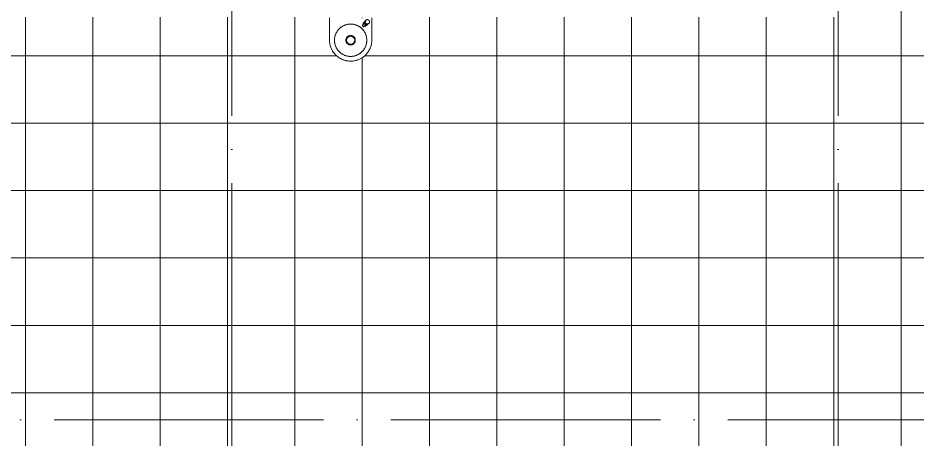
# Model space of a CAD drawing. Header units: millimetres. Extents: x 97 to 215964, y -4577 to 60645.
# Drawn here: x 74961 to 81634, y 51533 to 54655 of the extents above; entities that cross this region are included whole.
import ezdxf

# ---------------------------------------------------------------- set-up
doc = ezdxf.new("R2010")
doc.units = ezdxf.units.MM
doc.linetypes.add('ADSK_Линия сетки', pattern=[2500, 2000, -250, 0, -250])
for name, color, linetype, lineweight in [('A-FLOR-____-PATT', 8, 'Continuous', 9), ('P-SANR-FIXT-OTLN', 6, 'Continuous', 9), ('S-GRID-____-OTLN', 1, 'Continuous', 9)]:
    doc.layers.add(name, color=color, linetype=linetype, lineweight=lineweight)

# ---------------------------------------------------------------- blocks, each defined once
blk = doc.blocks.new('ВК_Фонтан_Питьевой_R20 - DF240WM-3441221-О_АИ_ПП_8_400_Целиком')
at = {"layer": 'P-SANR-FIXT-OTLN', "color": 170, "lineweight": 18}
for p, q in [((18474.7, 54655), (18474.7, 54492.5)), ((18789.7, 54492.5), (18789.7, 54655)), ((18718.8, 54598.9), (18719.3, 54599.4)), ((18718.9, 54599.1), (18718.8, 54598.9)), ((18718.8, 54598.9), (18728.7, 54589)), ((18719.3, 54599.4), (18719.8, 54599.9)), ((18719.8, 54599.9), (18721.2, 54601.4)), ((18721.2, 54601.4), (18735.4, 54615.6)), ((18729.2, 54589.5), (18728.7, 54589)), ((18728.7, 54589), (18728.8, 54589.2)), ((18729.7, 54590), (18729.2, 54589.5)), ((18741.4, 54632.9), (18729.6, 54621.1)), ((18731.1, 54591.5), (18729.7, 54590)), ((18745.3, 54605.7), (18731.1, 54591.5)), ((18743.8, 54614), (18741.3, 54621.8)), ((18742.4, 54628.9), (18745, 54631.5)), ((18745, 54631.5), (18742.4, 54628.9)), ((18742.4, 54628.9), (18743.1, 54626.6)), ((18745.9, 54639.1), (18743.1, 54636.3)), ((18751.6, 54611.5), (18743.8, 54614)), ((18750.8, 54599.9), (18762.6, 54611.7)), ((18756.3, 54613.3), (18758.6, 54612.6)), ((18761.2, 54615.2), (18758.6, 54612.6)), ((18758.6, 54612.6), (18761.2, 54615.2)), ((18766.1, 54613.3), (18768.9, 54616.1))]:
    blk.add_line(p, q, dxfattribs=at)
at = {"layer": 'P-SANR-FIXT-OTLN', "color": 170, "lineweight": 18, "flags": 128}
for points in [[(18632.2, 54610), (18627.4, 54609.9), (18622.7, 54609.6), (18617.9, 54609.1), (18613.1, 54608.4), (18608.4, 54607.6), (18603.7, 54606.5), (18599.1, 54605.3), (18594.5, 54603.9), (18590, 54602.3), (18585.5, 54600.5), (18581.1, 54598.5), (18576.8, 54596.4), (18572.6, 54594.1), (18568.5, 54591.6), (18564.5, 54589), (18560.6, 54586.2), (18556.8, 54583.3), (18553.1, 54580.2), (18549.6, 54577), (18546.2, 54573.6), (18542.9, 54570.1), (18539.8, 54566.4), (18536.8, 54562.7), (18533.9, 54558.8), (18531.3, 54554.8), (18528.8, 54550.7), (18526.4, 54546.5), (18524.2, 54542.3), (18522.2, 54537.9), (18520.4, 54533.5), (18518.8, 54529), (18517.3, 54524.4), (18516, 54519.8), (18514.9, 54515.1), (18514, 54510.4), (18513.3, 54505.6), (18512.7, 54500.9), (18512.4, 54496.1), (18512.3, 54491.3), (18512.3, 54486.5), (18512.5, 54481.7), (18513, 54476.9), (18513.6, 54472.1), (18514.4, 54467.4), (18515.4, 54462.7), (18516.6, 54458.1), (18517.9, 54453.5), (18519.5, 54448.9), (18521.2, 54444.4), (18523.1, 54440), (18525.2, 54435.7), (18527.5, 54431.5), (18529.9, 54427.3), (18532.5, 54423.3), (18535.2, 54419.4), (18538.1, 54415.5), (18541.2, 54411.8), (18544.4, 54408.3), (18547.7, 54404.8), (18551.2, 54401.5), (18554.8, 54398.3), (18558.5, 54395.3), (18562.4, 54392.4), (18566.3, 54389.7), (18570.4, 54387.2), (18574.5, 54384.8), (18578.8, 54382.5), (18583.1, 54380.5), (18587.6, 54378.6), (18592, 54376.9), (18596.6, 54375.4), (18601.2, 54374.1), (18605.9, 54372.9), (18610.6, 54372), (18615.3, 54371.2), (18620.1, 54370.6), (18624.9, 54370.2), (18629.7, 54370), (18632.2, 54370)], [(18632.2, 54370), (18627.4, 54370.1), (18622.7, 54370.4), (18617.9, 54370.8), (18613.1, 54371.5), (18608.4, 54372.4), (18603.7, 54373.4), (18599.1, 54374.7), (18594.5, 54376.1), (18590, 54377.7), (18585.5, 54379.5), (18581.1, 54381.4), (18576.8, 54383.5), (18572.6, 54385.8), (18568.5, 54388.3), (18564.5, 54390.9), (18560.6, 54393.7), (18556.8, 54396.7), (18553.1, 54399.8), (18549.6, 54403), (18546.2, 54406.4), (18542.9, 54409.9), (18539.8, 54413.5), (18536.8, 54417.3), (18533.9, 54421.2), (18531.3, 54425.1), (18528.8, 54429.2), (18526.4, 54433.4), (18524.2, 54437.7), (18522.2, 54442.1), (18520.4, 54446.5), (18518.8, 54451), (18517.3, 54455.6), (18516, 54460.2), (18514.9, 54464.9), (18514, 54469.6), (18513.3, 54474.3), (18512.7, 54479.1), (18512.4, 54483.9), (18512.3, 54488.7), (18512.3, 54493.5), (18512.5, 54498.3), (18513, 54503.1), (18513.6, 54507.8), (18514.4, 54512.5), (18515.4, 54517.2), (18516.6, 54521.9), (18517.9, 54526.5), (18519.5, 54531), (18521.2, 54535.5), (18523.1, 54539.9), (18525.2, 54544.2), (18527.5, 54548.5), (18529.9, 54552.6), (18532.5, 54556.7), (18535.2, 54560.6), (18538.1, 54564.4), (18541.2, 54568.1), (18544.4, 54571.7), (18547.7, 54575.2), (18551.2, 54578.5), (18554.8, 54581.6), (18558.5, 54584.7), (18562.4, 54587.5), (18566.3, 54590.2), (18570.4, 54592.8), (18574.5, 54595.2), (18578.8, 54597.4), (18583.1, 54599.5), (18587.6, 54601.3), (18592, 54603), (18596.6, 54604.6), (18601.2, 54605.9), (18605.9, 54607), (18610.6, 54608), (18615.3, 54608.8), (18620.1, 54609.4), (18624.9, 54609.7), (18629.7, 54609.9), (18632.2, 54610)], [(18632.2, 54370), (18637, 54370.1), (18641.8, 54370.4), (18646.6, 54370.8), (18651.4, 54371.5), (18656.1, 54372.4), (18660.8, 54373.4), (18665.4, 54374.7), (18670, 54376.1), (18674.5, 54377.7), (18679, 54379.5), (18683.4, 54381.4), (18687.7, 54383.5), (18691.9, 54385.8), (18696, 54388.3), (18700, 54390.9), (18703.9, 54393.7), (18707.7, 54396.7), (18711.4, 54399.8), (18714.9, 54403), (18718.3, 54406.4), (18721.6, 54409.9), (18724.7, 54413.5), (18727.7, 54417.3), (18730.6, 54421.2), (18733.2, 54425.1), (18735.7, 54429.2), (18738.1, 54433.4), (18740.3, 54437.7), (18742.3, 54442.1), (18744.1, 54446.5), (18745.7, 54451), (18747.2, 54455.6), (18748.5, 54460.2), (18749.6, 54464.9), (18750.5, 54469.6), (18751.2, 54474.3), (18751.8, 54479.1), (18752.1, 54483.9), (18752.2, 54488.7), (18752.2, 54493.5), (18752, 54498.3), (18751.5, 54503.1), (18750.9, 54507.8), (18750.1, 54512.5), (18749.1, 54517.2), (18747.9, 54521.9), (18746.6, 54526.5), (18745, 54531), (18743.3, 54535.5), (18741.4, 54539.9), (18739.3, 54544.2), (18737, 54548.5), (18734.6, 54552.6), (18732, 54556.7), (18729.3, 54560.6), (18726.4, 54564.4), (18723.3, 54568.1), (18720.1, 54571.7), (18716.8, 54575.2), (18713.3, 54578.5), (18709.7, 54581.6), (18706, 54584.7), (18702.1, 54587.5), (18698.2, 54590.2), (18694.1, 54592.8), (18689.9, 54595.2), (18685.7, 54597.4), (18681.4, 54599.5), (18676.9, 54601.3), (18672.4, 54603), (18667.9, 54604.6), (18663.3, 54605.9), (18658.6, 54607), (18653.9, 54608), (18649.2, 54608.8), (18644.4, 54609.4), (18639.6, 54609.7), (18634.8, 54609.9), (18632.2, 54610)], [(18632.2, 54610), (18637, 54609.9), (18641.8, 54609.6), (18646.6, 54609.1), (18651.4, 54608.4), (18656.1, 54607.6), (18660.8, 54606.5), (18665.4, 54605.3), (18670, 54603.9), (18674.5, 54602.3), (18679, 54600.5), (18683.4, 54598.5), (18687.7, 54596.4), (18691.9, 54594.1), (18696, 54591.6), (18700, 54589), (18703.9, 54586.2), (18707.7, 54583.3), (18711.4, 54580.2), (18714.9, 54577), (18718.3, 54573.6), (18721.6, 54570.1), (18724.7, 54566.4), (18727.7, 54562.7), (18730.6, 54558.8), (18733.2, 54554.8), (18735.7, 54550.7), (18738.1, 54546.5), (18740.3, 54542.3), (18742.3, 54537.9), (18744.1, 54533.5), (18745.7, 54529), (18747.2, 54524.4), (18748.5, 54519.8), (18749.6, 54515.1), (18750.5, 54510.4), (18751.2, 54505.6), (18751.8, 54500.9), (18752.1, 54496.1), (18752.2, 54491.3), (18752.2, 54486.5), (18752, 54481.7), (18751.5, 54476.9), (18750.9, 54472.1), (18750.1, 54467.4), (18749.1, 54462.7), (18747.9, 54458.1), (18746.6, 54453.5), (18745, 54448.9), (18743.3, 54444.4), (18741.4, 54440), (18739.3, 54435.7), (18737, 54431.5), (18734.6, 54427.3), (18732, 54423.3), (18729.3, 54419.4), (18726.4, 54415.5), (18723.3, 54411.8), (18720.1, 54408.3), (18716.8, 54404.8), (18713.3, 54401.5), (18709.7, 54398.3), (18706, 54395.3), (18702.1, 54392.4), (18698.2, 54389.7), (18694.1, 54387.2), (18689.9, 54384.8), (18685.7, 54382.5), (18681.4, 54380.5), (18676.9, 54378.6), (18672.4, 54376.9), (18667.9, 54375.4), (18663.3, 54374.1), (18658.6, 54372.9), (18653.9, 54372), (18649.2, 54371.2), (18644.4, 54370.6), (18639.6, 54370.2), (18634.8, 54370), (18632.2, 54370)], [(18730.8, 54622.2), (18728.3, 54619.6), (18726, 54616.1), (18724.6, 54612.3), (18724.1, 54608.5), (18724.6, 54604.7)], [(18734.5, 54594.8), (18738.2, 54594.4), (18742.1, 54594.9), (18745.9, 54596.3), (18749.3, 54598.5), (18751.9, 54601)], [(18735.4, 54615.6), (18736.6, 54613.6), (18738, 54611.7), (18739.6, 54609.9)], [(18739.6, 54609.9), (18741.4, 54608.2), (18743.4, 54606.8), (18745.3, 54605.7)], [(18767.6, 54637.8), (18767.1, 54638.3), (18766.7, 54638.7), (18766.2, 54639.1), (18765.7, 54639.5), (18765.2, 54639.9), (18764.6, 54640.2), (18764.1, 54640.6), (18763.5, 54640.9), (18763, 54641.2), (18762.4, 54641.5), (18761.8, 54641.7), (18761.2, 54642), (18760.7, 54642.2), (18760.1, 54642.3), (18759.5, 54642.5), (18758.8, 54642.7), (18758.2, 54642.8), (18757.6, 54642.9), (18757, 54642.9), (18756.4, 54643), (18755.8, 54643), (18755.2, 54643), (18754.6, 54643), (18754, 54642.9), (18753.4, 54642.8), (18752.8, 54642.7), (18752.2, 54642.6), (18751.6, 54642.4), (18751, 54642.3), (18750.5, 54642.1), (18749.9, 54641.8), (18749.4, 54641.6), (18748.8, 54641.3), (18748.3, 54641), (18747.8, 54640.7), (18747.4, 54640.4), (18746.9, 54640), (18746.4, 54639.6), (18746, 54639.2), (18745.9, 54639.1)], [(18768.9, 54616.1), (18769.3, 54616.5), (18769.7, 54617), (18770, 54617.5), (18770.4, 54617.9), (18770.7, 54618.4), (18771, 54618.9), (18771.3, 54619.5), (18771.5, 54620), (18771.8, 54620.5), (18772, 54621.1), (18772.2, 54621.7), (18772.3, 54622.2), (18772.5, 54622.8), (18772.6, 54623.4), (18772.7, 54624), (18772.7, 54624.6), (18772.8, 54625.2), (18772.8, 54625.8), (18772.8, 54626.5), (18772.7, 54627.1), (18772.7, 54627.7), (18772.6, 54628.3), (18772.5, 54628.9), (18772.3, 54629.5), (18772.2, 54630.1), (18772, 54630.7), (18771.8, 54631.3), (18771.6, 54631.9), (18771.3, 54632.5), (18771, 54633.1), (18770.7, 54633.6), (18770.4, 54634.2), (18770.1, 54634.7), (18769.8, 54635.2), (18769.4, 54635.8), (18769, 54636.3), (18768.6, 54636.8), (18768.2, 54637.2), (18767.7, 54637.7), (18767.6, 54637.8)], [(18632.2, 54455.2), (18630.9, 54455.2), (18629.5, 54455.3), (18628.1, 54455.4), (18626.7, 54455.6), (18625.3, 54455.9), (18624, 54456.2), (18622.6, 54456.5), (18621.3, 54456.9), (18620, 54457.4), (18618.7, 54457.9), (18617.4, 54458.5), (18616.2, 54459.1), (18615, 54459.8), (18613.8, 54460.5), (18612.6, 54461.3), (18611.5, 54462.1), (18610.4, 54462.9), (18609.3, 54463.8), (18608.3, 54464.8), (18607.3, 54465.7), (18606.3, 54466.7), (18605.4, 54467.8), (18604.6, 54468.9), (18603.7, 54470), (18603, 54471.2), (18602.2, 54472.4), (18601.6, 54473.6), (18600.9, 54474.8), (18600.3, 54476.1), (18599.8, 54477.4), (18599.3, 54478.7), (18598.9, 54480), (18598.5, 54481.3), (18598.2, 54482.7), (18598, 54484.1), (18597.7, 54485.4), (18597.6, 54486.8), (18597.5, 54488.2), (18597.5, 54489.6), (18597.5, 54491), (18597.5, 54492.4), (18597.7, 54493.8), (18597.8, 54495.2), (18598.1, 54496.5), (18598.4, 54497.9), (18598.7, 54499.2), (18599.1, 54500.6), (18599.5, 54501.9), (18600.1, 54503.2), (18600.6, 54504.5), (18601.2, 54505.7), (18601.9, 54506.9), (18602.6, 54508.1), (18603.3, 54509.3), (18604.1, 54510.5), (18605, 54511.6), (18605.8, 54512.6), (18606.8, 54513.7), (18607.7, 54514.7), (18608.7, 54515.6), (18609.8, 54516.6), (18610.9, 54517.4), (18612, 54518.3), (18613.1, 54519.1), (18614.3, 54519.8), (18615.5, 54520.5), (18616.7, 54521.1), (18618, 54521.7), (18619.3, 54522.3), (18620.6, 54522.8), (18621.9, 54523.2), (18623.2, 54523.6), (18624.6, 54523.9), (18626, 54524.2), (18627.3, 54524.4), (18628.7, 54524.6), (18630.1, 54524.7), (18631.5, 54524.8), (18632.2, 54524.8)], [(18632.2, 54524.8), (18633.6, 54524.7), (18635, 54524.7), (18636.4, 54524.5), (18637.8, 54524.3), (18639.2, 54524.1), (18640.5, 54523.8), (18641.9, 54523.4), (18643.2, 54523), (18644.5, 54522.5), (18645.8, 54522), (18647.1, 54521.5), (18648.3, 54520.8), (18649.5, 54520.2), (18650.7, 54519.5), (18651.9, 54518.7), (18653, 54517.9), (18654.1, 54517), (18655.2, 54516.1), (18656.2, 54515.2), (18657.2, 54514.2), (18658.2, 54513.2), (18659.1, 54512.2), (18659.9, 54511.1), (18660.8, 54509.9), (18661.5, 54508.8), (18662.3, 54507.6), (18662.9, 54506.4), (18663.6, 54505.1), (18664.2, 54503.9), (18664.7, 54502.6), (18665.2, 54501.3), (18665.6, 54500), (18666, 54498.6), (18666.3, 54497.3), (18666.5, 54495.9), (18666.8, 54494.5), (18666.9, 54493.1), (18667, 54491.7), (18667, 54490.4), (18667, 54489), (18667, 54487.6), (18666.8, 54486.2), (18666.7, 54484.8), (18666.4, 54483.4), (18666.1, 54482.1), (18665.8, 54480.7), (18665.4, 54479.4), (18664.9, 54478.1), (18664.4, 54476.8), (18663.9, 54475.5), (18663.3, 54474.2), (18662.6, 54473), (18661.9, 54471.8), (18661.2, 54470.6), (18660.4, 54469.5), (18659.5, 54468.4), (18658.7, 54467.3), (18657.7, 54466.3), (18656.8, 54465.3), (18655.8, 54464.3), (18654.7, 54463.4), (18653.6, 54462.5), (18652.5, 54461.7), (18651.4, 54460.9), (18650.2, 54460.2), (18649, 54459.5), (18647.7, 54458.8), (18646.5, 54458.2), (18645.2, 54457.7), (18643.9, 54457.2), (18642.6, 54456.7), (18641.2, 54456.4), (18639.9, 54456), (18638.5, 54455.7), (18637.2, 54455.5), (18635.8, 54455.4), (18634.4, 54455.2), (18633, 54455.2), (18632.2, 54455.2)], [(18474.7, 54492.5), (18474.9, 54486.2), (18475.3, 54479.9), (18475.9, 54473.6), (18476.8, 54467.4), (18477.9, 54461.2), (18479.3, 54455), (18480.9, 54449), (18482.7, 54442.9), (18484.8, 54437), (18487.2, 54431.1), (18489.7, 54425.4), (18492.5, 54419.7), (18495.6, 54414.2), (18498.8, 54408.8), (18502.3, 54403.5), (18505.9, 54398.4), (18509.8, 54393.4), (18513.8, 54388.6), (18518.1, 54384), (18522.5, 54379.5), (18527.1, 54375.2), (18531.9, 54371.1), (18536.8, 54367.2), (18541.9, 54363.5), (18547.2, 54359.9), (18552.5, 54356.6), (18558, 54353.6), (18563.6, 54350.7), (18569.4, 54348.1), (18575.2, 54345.7), (18581.1, 54343.5), (18587.1, 54341.6), (18593.2, 54339.9), (18599.3, 54338.5), (18605.5, 54337.3), (18611.7, 54336.3), (18618, 54335.6), (18624.3, 54335.2), (18630.5, 54335), (18636.8, 54335), (18643.1, 54335.4), (18649.4, 54335.9), (18655.7, 54336.7), (18661.9, 54337.8), (18668, 54339.1), (18674.1, 54340.7), (18680.2, 54342.4), (18686.1, 54344.5), (18692, 54346.8), (18697.8, 54349.3), (18703.5, 54352), (18709, 54355), (18714.5, 54358.1), (18719.8, 54361.5), (18724.9, 54365.1), (18730, 54368.9), (18734.8, 54373), (18739.5, 54377.2), (18744, 54381.5), (18748.4, 54386.1), (18752.5, 54390.8), (18756.5, 54395.7), (18760.3, 54400.8), (18763.9, 54406), (18767.2, 54411.3), (18770.3, 54416.7), (18773.3, 54422.3), (18776, 54428), (18778.4, 54433.8), (18780.6, 54439.7), (18782.6, 54445.7), (18784.4, 54451.7), (18785.9, 54457.9), (18787.2, 54464), (18788.2, 54470.3), (18788.9, 54476.5), (18789.4, 54482.8), (18789.7, 54489.1), (18789.7, 54492.5)]]:
    blk.add_lwpolyline(points, dxfattribs=at)
at = {"layer": 'P-SANR-FIXT-OTLN', "color": 170, "lineweight": 18}
for centre, radius, start, end in [((18632.2, 54490), 34.8, 90, 270), ((18632.2, 54490), 34.8, 330, 90), ((18632.2, 54492.5), 157.5, 180, 181.68848), ((18632.2, 54492.5), 157.5, 182.94078, 183.53356), ((18632.2, 54492.5), 157.5, 190.22905, 198.43973), ((18632.2, 54490), 30.3, 90, 270), ((18632.2, 54490), 30.3, 124.66331, 127.58894), ((18632.2, 54490), 30.3, 232.41106, 235.33669), ((18632.2, 54490), 30.3, 270, 90), ((18632.2, 54490), 34.8, 270, 329.16884), ((18632.2, 54490), 30.3, 52.41106, 55.33669), ((18632.2, 54490), 30.3, 304.66331, 307.58894), ((18632.2, 54492.5), 157.5, 341.64724, 346.07084), ((18632.2, 54492.5), 157.5, 358.31152, 0), ((18632.2, 54492.5), 157.5, 208.63064, 214.72531), ((18632.2, 54492.5), 157.5, 326.83006, 332.69027), ((18632.2, 54492.5), 157.5, 223.82484, 227.23678), ((18632.2, 54492.5), 157.5, 228.60796, 229.66964), ((18632.2, 54492.5), 157.5, 239.20237, 242.25747), ((18632.2, 54492.5), 157.5, 243.64954, 244.99052), ((18632.2, 54492.5), 157.5, 252.96471, 256.91978), ((18632.2, 54492.5), 157.5, 257.75956, 260.24007), ((18632.2, 54492.5), 157.5, 267.9841, 272.0159), ((18632.2, 54492.5), 157.5, 282.89151, 287.01582), ((18632.2, 54492.5), 157.5, 289.0998, 289.87068), ((18632.2, 54492.5), 157.5, 296.71498, 300.95778), ((18632.2, 54492.5), 157.5, 312.05581, 316.26168)]:
    blk.add_arc(centre, radius, start, end, dxfattribs=at)
for centre, major_axis, start_param, end_param in [((18752, 54622.3), (-10.6, 10.6), 5.905201, 7.853982), ((18754.6, 54624.8), (-11.5, 11.5), 6.095189, 7.853982), ((18752, 54622.3), (-10.6, 10.6), 1.570796, 3.323985), ((18754.6, 54624.8), (-11.5, 11.5), 1.570796, 3.306639)]:
    blk.add_ellipse(centre, major_axis=major_axis, ratio=0.87462, start_param=start_param, end_param=end_param, dxfattribs=at)
for points, knots in [([(18476.7, 54653), (18476.6, 54653.2), (18476.3, 54653.4), (18476, 54653.7), (18475.8, 54653.9), (18475.6, 54654.1), (18475.5, 54654.2), (18475.3, 54654.4), (18475.2, 54654.6), (18475, 54654.7), (18474.9, 54654.8), (18474.8, 54654.9), (18474.7, 54655), (18474.7, 54655)], [-1, -1, -1, -1, -0.833333, -0.75, -0.666667, -0.625, -0.583333, -0.5, -0.416667, -0.333333, -0.25, -0.166667, 0, 0, 0, 0]), ([(18789.7, 54655), (18789.7, 54655), (18789.7, 54654.9), (18789.6, 54654.8), (18789.5, 54654.7), (18789.3, 54654.6), (18789.2, 54654.4), (18789, 54654.2), (18788.8, 54654), (18788.6, 54653.9), (18788.5, 54653.7), (18788.2, 54653.4), (18787.9, 54653.2), (18787.7, 54653)], [0, 0, 0, 0, 0.166667, 0.25, 0.333333, 0.416667, 0.5, 0.583333, 0.666667, 0.708333, 0.75, 0.833333, 1, 1, 1, 1])]:
    blk.add_open_spline(points, degree=3, knots=knots, dxfattribs=at)
blk = doc.blocks.new('0083_СОШ675_ВК_R22_rvt-1-О_АИ_ПП_8_400_Целиком')
at = {"layer": 'P-SANR-FIXT-OTLN', "color": 170, "lineweight": 18}
blk.add_blockref('ВК_Фонтан_Питьевой_R20 - DF240WM-3441221-О_АИ_ПП_8_400_Целиком', (0, 0), dxfattribs=at)

msp = doc.modelspace()

# ---------------------------------------------------------------- hatches: boundary and pattern name
at = {"layer": 'A-FLOR-____-PATT'}
h = msp.add_hatch(dxfattribs=at)
h.set_pattern_fill('FP_198', color=256, style=0, pattern_type=2)
h.set_pattern_definition([(0, (75015.37, 54875), (0, 500), []), (90, (75015.37, 54875), (-500, 3e-14), [])])
h.paths.add_polyline_path([(67497.865903, 54675.000586), (67497.865903, 54874.998278), (65857.887824, 54874.997327), (65857.887824, 54675)])
h.paths.add_polyline_path([(58997.877039, 51374.999414), (61497.865903, 51375), (61497.865903, 51390), (73547.909746, 51390), (73547.909746, 51375), (76047.909746, 51374.999414), (76047.909746, 51390), (76847.887824, 51390), (76847.887824, 51375), (79347.887824, 51374.999414), (79347.887824, 51390), (85947.887824, 51390), (85947.887824, 51375), (88447.887824, 51375), (88447.887824, 51390), (91217.865903, 51390), (91217.865903, 51674.999707), (91232.865903, 51674.999707), (91232.865903, 54374.999707), (91217.865903, 54374.999707), (91217.865903, 54660.000586), (87567.865903, 54660.267855), (87567.865903, 54675.000586), (87572.865903, 54675.000586), (87572.727233, 54875), (86072.887824, 54875), (86072.865903, 54675), (86067.865903, 54675), (86067.865903, 54660.000586), (83722.865903, 54660.000586), (83722.865903, 54665.000586), (83712.865903, 54665.000586), (83712.865903, 54675.000586), (83707.865903, 54675), (83707.865903, 57260), (82952.865903, 57260), (82952.865903, 57265), (82942.865903, 57265), (82942.865903, 57274.999414), (82937.865903, 57274.999414), (82937.865903, 58360), (81472.865903, 58360), (81472.865903, 58199.999414), (81454.865903, 58199.999414), (81454.865903, 58160.000586), (81449.865903, 58160.000586), (81449.865903, 58150.000586), (81439.865903, 58150.000586), (81439.865903, 58145.000586), (81212.865903, 58145.000586), (81212.865903, 58064.999414), (81197.887824, 58064.999414), (81197.887824, 57014.999414), (81212.865903, 57014.999414), (81212.865903, 54675), (81207.865903, 54675), (81207.865903, 54665.000586), (81197.865903, 54665.000586), (81196.736835, 54660.000586), (77670.156824, 54660.000586), (77670.156824, 54655.000586), (77168.506824, 54655.000586), (77168.506824, 54660.000586), (74557.887824, 54660.000586), (74557.887824, 54675), (74547.903648, 54675), (74547.903648, 54795), (73507.887824, 54793.858951), (73507.887824, 54660.000586), (72397.903648, 54660.000586), (72397.347315, 54665.000586), (72387.903648, 54665.000586), (72387.903648, 54675), (72382.903648, 54675), (72382.903648, 58274.820414), (72127.634255, 58274.820414), (72127.634255, 58360.000586), (68167.882899, 58360.000586), (68167.882899, 58274.820414), (67912.865903, 58274.820414), (67912.865903, 54675), (67907.865903, 54675), (67907.865903, 54665.000586), (67897.865903, 54665.000586), (67897.865903, 54660.000586), (67497.887824, 54660.000586), (67497.861097, 54675.000586), (65857.887824, 54675), (65857.887824, 54660.000586), (58897.865903, 54660.000586), (58897.865903, 54389.998828), (58812.865903, 54389.998828), (58812.865903, 51625.272332), (58897.865903, 51625.272332), (58897.865903, 51390), (58997.865903, 51390), (58997.865903, 51375)])
h.paths.add_polyline_path([(62072.865903, 51374.999414), (62072.858467, 51375), (62048.935421, 51374.999414)])
h.paths.add_polyline_path([(63827.596882, 51374.999414), (63827.593201, 51375), (63707.596601, 51375)])
h.paths.add_polyline_path([(77430.135801, 54335.471708), (77435.222154, 54336.294976), (77429.272738, 54336.033665)])
h.paths.add_polyline_path([(77273.859773, 54485.215954), (77273.635801, 54492.477542), (77273.221587, 54492.477542), (77273.4413, 54489.977542)])
h.paths.add_polyline_path([(77587.050015, 54492.477542), (77585.635801, 54492.477542), (77586.828614, 54489.977542)])
h.paths.add_polyline_path([(77450.440711, 54336.790443), (77450.258982, 54337.478492), (77450.258982, 54336.796702)])
h.paths.add_polyline_path([(77430.135801, 54335.471708), (77404.811487, 54337.655731), (77387.175338, 54341.54585), (77363.928848, 54350.095785), (77344.334525, 54361.111481), (77327.362527, 54374.705094), (77307.824774, 54393.658277), (77301.646812, 54403.413831), (77289.14902, 54424.103452), (77276.792628, 54462.292771), (77273.975924, 54478.461488), (77272.635801, 54608.303456), (77273.635801, 54654.977542), (77587.635801, 54653.977542), (77587.010868, 54482.669965), (77580.558337, 54448.74092), (77578.729019, 54441.887602), (77573.294833, 54428.727542), (77566.01572, 54414.727542), (77557.597718, 54400.529333), (77552.446828, 54394.560594), (77546.268867, 54386.734718), (77538.719585, 54379.497471), (77532.039629, 54373.004497), (77523.0402, 54366.296943), (77515.937077, 54360.991355), (77505.832609, 54355.289784), (77495.57831, 54349.684638), (77486.181688, 54345.473086), (77485.365193, 54346.159705), (77460.320572, 54338.509404), (77440.197391, 54335.888761), (77431.462427, 54335.526697)])
h.paths.add_polyline_path([(77389.662411, 54340.761056), (77391.929981, 54340.874159), (77389.662411, 54342.294384), (77386.371493, 54342.276076), (77389.474143, 54340.847728)])
h.paths.add_polyline_path([(77462.397563, 54374.126093), (77473.431297, 54377.404099), (77464.032543, 54374.711079)])
h.paths.add_polyline_path([(77364.170136, 54388.846654), (77360.920678, 54391.910018), (77363.381013, 54389.43687)])
h.paths.add_polyline_path([(77334.408219, 54417.099697), (77323.505902, 54438.284871), (77316.009019, 54450.538922), (77324.622803, 54431.232582), (77330.463587, 54422.862044), (77333.7616, 54418.044282)])
h.paths.add_polyline_path([(77333.053762, 54419.443312), (77324.047689, 54433.548522), (77317.156322, 54448.93031), (77318.029386, 54448.93031), (77332.661396, 54420.213373)])
h.paths.add_polyline_path([(77530.581242, 54422.862044), (77540.001397, 54440.063502), (77534.518545, 54430.386823), (77530.952332, 54424.323981)])
h.paths.add_polyline_path([(77538.063723, 54435.674534), (77539.306435, 54436.169407), (77538.350527, 54436.113709)])
h.paths.add_polyline_path([(77544.564709, 54451.134162), (77544.488503, 54453.137186), (77544.799473, 54452.231181)])
h.paths.add_polyline_path([(77450.582501, 54460.53943), (77447.535801, 54459.839858), (77449.405958, 54459.989488)])
h.paths.add_polyline_path([(77448.532291, 54458.113886), (77460.496891, 54471.581052), (77453.904643, 54463.771943), (77449.262304, 54458.977542)])
h.paths.add_polyline_path([(77406.528666, 54464.194831), (77399.641864, 54473.907097), (77400.950598, 54470.796993), (77406.366959, 54464.386226)])
h.paths.add_polyline_path([(77430.135801, 54454.594235), (77439.048989, 54455.572843), (77433.90108, 54455.383619), (77422.235086, 54455.849076), (77414.087905, 54458.977542), (77421.51818, 54455.493646), (77428.219531, 54454.664079), (77429.321752, 54454.623905)])
h.paths.add_polyline_path([(77465.700608, 54489.977542), (77464.945256, 54490.012829), (77464.95702, 54493.561658)])
h.paths.add_polyline_path([(77460.629738, 54507.609083), (77460.629738, 54506.047987), (77460.680935, 54507.377542)])
h.paths.add_polyline_path([(77460.922729, 54472.176595), (77464.963385, 54484.493328), (77465.203389, 54493.676358), (77462.204425, 54507.609083), (77464.933223, 54493.676358), (77464.129591, 54480.398015), (77460.938741, 54472.224641)])
h.paths.add_polyline_path([(77409.689101, 54519.415654), (77412.735801, 54520.115226), (77409.907292, 54519.517641)])
h.paths.add_polyline_path([(77544.850392, 54527.896082), (77535.648799, 54548.722503), (77529.808015, 54557.09304), (77529.980673, 54555.051087), (77544.262583, 54528.955999)])
h.paths.add_polyline_path([(77455.171732, 54515.013473), (77443.282308, 54523.247927), (77432.052071, 54525.291005), (77421.928807, 54524.571465), (77426.370521, 54524.571465), (77438.036516, 54524.106008), (77446.183697, 54520.977542), (77455.088321, 54515.057069)])
h.paths.add_polyline_path([(77313.369965, 54521.444943), (77314.869338, 54523.914644), (77313.445349, 54521.682875)])
h.paths.add_polyline_path([(77544.262583, 54527.059581), (77531.479026, 54554.570289), (77541.863712, 54535.422629), (77544.020547, 54527.896082)])
h.paths.add_polyline_path([(77343.51522, 54576.598123), (77348.885554, 54580.422629), (77345.379194, 54578.0284)])
h.paths.add_polyline_path([(77357.537967, 54586.624205), (77351.820623, 54582.971082), (77356.895713, 54586.192763)])
h.paths.add_polyline_path([(77377.470978, 54598.705996), (77381.14273, 54599.843138), (77377.710198, 54598.803489)])
h.paths.add_polyline_path([(77475.816828, 54601.552235), (77465.119381, 54605.244005), (77473.339293, 54602.336689), (77475.580888, 54601.62694)])
h.paths.add_polyline_path([(77454.45864, 54608.234346), (77443.111565, 54610.76925), (77454.142963, 54608.303456)])

# ---------------------------------------------------------------- linework, layer by layer
at = {"layer": 'S-GRID-____-OTLN', "linetype": 'ADSK_Линия сетки'}
for p, q in [((76547.887824, -3572.657751), (76547.887824, 60644.999414)), ((81047.887824, -3572.657751), (81047.887824, 60644.999414)), ((55228.336609, 51675.000586), (215146.441901, 51675.000586))]:
    msp.add_line(p, q, dxfattribs=at)

# ---------------------------------------------------------------- block references
at = {"color": 250, "lineweight": 5}
msp.add_blockref('0083_СОШ675_ВК_R22_rvt-1-О_АИ_ПП_8_400_Целиком', (58797.887824, 0), dxfattribs=at)

doc.saveas('drawing.dxf')
